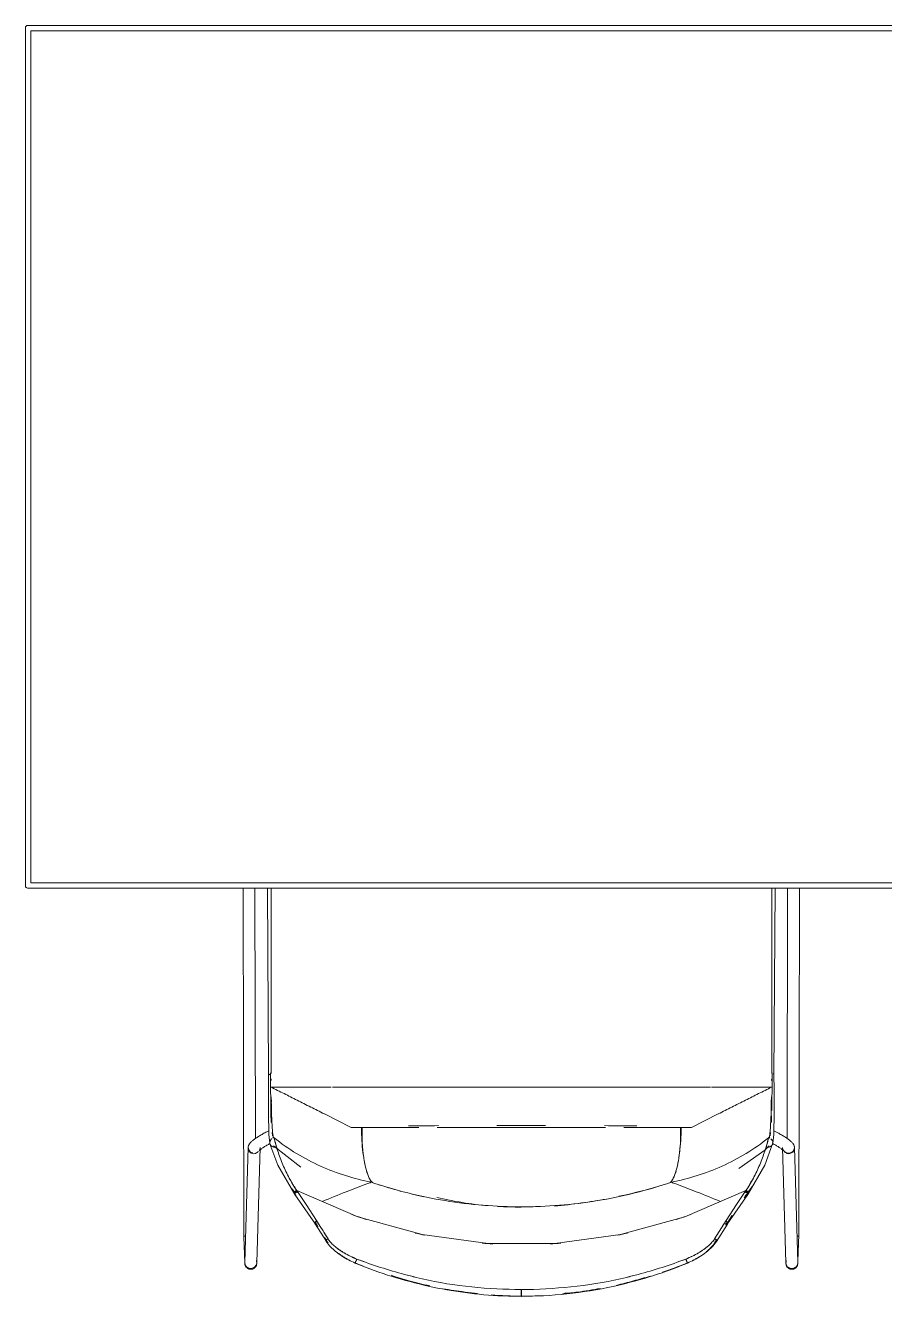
# Model space of a CAD drawing. Header units: millimetres. Extents: x 155927 to 317870, y -36033 to 97293.
# Drawn here: x 200626 to 201423, y 29717 to 30896 of the extents above; entities that cross this region are included whole.
import ezdxf

# ---------------------------------------------------------------- set-up
doc = ezdxf.new("R2010")
doc.units = ezdxf.units.MM
doc.header["$MEASUREMENT"] = 0
doc.layers.add('I-FURN', color=8, linetype='CONTINUOUS', lineweight=9)

msp = doc.modelspace()

# ---------------------------------------------------------------- linework, layer by layer
at = {"layer": 'I-FURN'}
for p, q in [((200625.9, 30893.6), (200625.9, 30097.6)), ((202823.9, 30895.6), (200627.9, 30895.6)), ((200630.9, 30890.6), (200630.9, 30100.6)), ((202820.9, 30890.6), (200630.9, 30890.6)), ((200630.9, 30890.6), (202820.9, 30890.6)), ((200630.9, 30100.6), (200630.9, 30890.6)), ((200630.9, 30100.6), (202820.9, 30100.6)), ((202820.9, 30100.6), (200630.9, 30100.6)), ((200627.9, 30095.6), (202823.9, 30095.6)), ((200827.8, 30095.6), (200828.5, 29772.7)), ((200839.3, 29863.3), (200838.8, 30095.6)), ((200851.5, 29922.6), (200850.5, 30095.6)), ((201320.2, 29921.1), (201321.3, 30095.6)), ((201332.9, 30095.6), (201332.4, 29863.3)), ((201343.2, 29772.7), (201343.9, 30095.6)), ((200851.4, 29908), (200851.5, 29923.1)), ((200851.6, 29922.6), (200851.6, 29922.5)), ((200851.6, 29922.5), (200851.7, 29922.5)), ((200852.1, 29922.7), (200851.7, 29922.7)), ((200851.7, 29922.5), (200852, 29922.4)), ((200852.5, 29922.8), (200852.1, 29922.7)), ((200853.1, 29922.8), (200852.5, 29922.8)), ((200853.2, 29910.8), (200853.1, 29924.2)), ((201318.6, 29924.2), (201318.5, 29910.8)), ((201320, 29921.2), (201319.7, 29921.3)), ((201319.7, 29921), (201320, 29921)), ((201320.3, 29908), (201320.2, 29923.1)), ((201320.2, 29921.1), (201320.2, 29921.2)), ((200851.3, 29892.6), (200851.4, 29908)), ((200853.4, 29898), (200853.2, 29910.8)), ((200860.9, 29911.1), (200909.6, 29911.1)), ((200920.4, 29911.1), (200977.9, 29911.1)), ((200989.2, 29911.1), (201049.4, 29911.1)), ((201056, 29911.1), (201116.1, 29911.1)), ((201122.4, 29911.1), (201182.4, 29911.1)), ((201193.9, 29911.1), (201251.3, 29911.1)), ((201262.2, 29911.1), (201310.8, 29911.1)), ((201318.5, 29910.8), (201318.3, 29898)), ((201320.4, 29892.6), (201320.3, 29908)), ((200853.6, 29886.1), (200853.4, 29898)), ((200854, 29897.1), (200853.9, 29902)), ((201317.9, 29902), (201317.7, 29897.2)), ((201317.7, 29897.2), (201317.7, 29897.1)), ((201318.3, 29898), (201318.2, 29889.3)), ((200851.4, 29883), (200851.3, 29892.6)), ((200853.9, 29878.2), (200853.6, 29886.1)), ((200903, 29886.2), (200900.4, 29887.5)), ((200928.1, 29873.6), (200903.3, 29886.1)), ((201268.4, 29886.1), (201243.6, 29873.6)), ((201318, 29884.3), (201317.8, 29878.3)), ((201320.3, 29883), (201320.4, 29892.6)), ((200851.6, 29871.9), (200851.4, 29883)), ((200851.8, 29867), (200851.6, 29871.9)), ((200990.8, 29873.6), (200928.1, 29873.6)), ((201085.9, 29873.6), (201007.7, 29873.6)), ((201164, 29873.6), (201085.9, 29873.6)), ((201243.6, 29873.6), (201180.9, 29873.6)), ((201320, 29867), (201320.1, 29871.9)), ((201320.1, 29871.9), (201320.3, 29883)), ((200834.8, 29859.8), (200835.3, 29860.2)), ((200835.3, 29860.2), (200835.8, 29860.7)), ((200835.8, 29860.7), (200836.3, 29861.2)), ((200836.3, 29861.2), (200836.9, 29861.6)), ((200836.9, 29861.6), (200837.4, 29862.1)), ((200837.4, 29862.1), (200838, 29862.5)), ((200838, 29862.5), (200838.6, 29863)), ((200838.6, 29863), (200839.3, 29863.4)), ((200839.3, 29863.4), (200840, 29863.9)), ((200840, 29863.9), (200840.7, 29864.4)), ((200840.7, 29864.4), (200841.4, 29864.8)), ((200841.4, 29864.8), (200842.1, 29865.3)), ((200842.1, 29865.3), (200842.9, 29865.8)), ((200842.9, 29865.8), (200843.7, 29866.2)), ((200843.7, 29866.2), (200844.5, 29866.7)), ((200844.5, 29866.7), (200845.4, 29867.2)), ((200845.4, 29867.2), (200846.2, 29867.7)), ((200846.2, 29867.7), (200847.1, 29868.2)), ((200847.1, 29868.2), (200848, 29868.6)), ((200848, 29868.6), (200849, 29869.1)), ((200849, 29869.1), (200849.9, 29869.6)), ((200849.9, 29869.6), (200850.9, 29870.1)), ((200850.9, 29870.1), (200851.9, 29870.5)), ((200852.6, 29858.9), (200851.8, 29867)), ((200852.6, 29860), (200852.9, 29861.2)), ((200852.9, 29861.2), (200853.5, 29862.2)), ((200855.2, 29865.8), (200854.6, 29868.9)), ((200855.9, 29864), (200855.5, 29864.8)), ((201316.3, 29864.8), (201315.8, 29864)), ((201317.1, 29868.9), (201316.6, 29865.8)), ((201318.3, 29862.2), (201318.8, 29861.2)), ((201318.8, 29861.2), (201319.1, 29860)), ((201319.2, 29858.9), (201320, 29867)), ((201320.8, 29870.1), (201319.9, 29870.5)), ((201321.8, 29869.6), (201320.8, 29870.1)), ((201322.7, 29869.1), (201321.8, 29869.6)), ((201323.7, 29868.6), (201322.7, 29869.1)), ((201324.6, 29868.2), (201323.7, 29868.6)), ((201325.5, 29867.7), (201324.6, 29868.2)), ((201326.3, 29867.2), (201325.5, 29867.7)), ((201327.2, 29866.7), (201326.3, 29867.2)), ((201328, 29866.2), (201327.2, 29866.7)), ((201328.8, 29865.8), (201328, 29866.2)), ((201329.6, 29865.3), (201328.8, 29865.8)), ((201330.3, 29864.8), (201329.6, 29865.3)), ((201331.1, 29864.4), (201330.3, 29864.8)), ((201331.8, 29863.9), (201331.1, 29864.4)), ((201332.4, 29863.4), (201331.8, 29863.9)), ((201333.1, 29863), (201332.4, 29863.4)), ((201333.7, 29862.5), (201333.1, 29863)), ((201334.3, 29862.1), (201333.7, 29862.5)), ((201334.9, 29861.6), (201334.3, 29862.1)), ((201335.4, 29861.2), (201334.9, 29861.6)), ((201335.9, 29860.7), (201335.4, 29861.2)), ((201336.4, 29860.2), (201335.9, 29860.7)), ((201336.9, 29859.8), (201336.4, 29860.2)), ((200832.6, 29855.2), (200829.4, 29748.4)), ((200832.8, 29856.7), (200833.1, 29857.5)), ((200833.1, 29857.5), (200833.5, 29858.1)), ((200833.5, 29858.1), (200834, 29858.7)), ((200834, 29858.7), (200834.4, 29859.3)), ((200834.4, 29859.3), (200834.8, 29859.8)), ((200840.4, 29748.1), (200843.6, 29854.9)), ((200842.7, 29852.1), (200842.8, 29852.2)), ((200842.7, 29852.1), (200842.7, 29852.1)), ((200842.8, 29852.2), (200843, 29852.4)), ((200843, 29852.4), (200843.2, 29852.6)), ((200843.2, 29852.6), (200843.4, 29852.8)), ((200843.4, 29852.8), (200843.8, 29853)), ((200843.8, 29853), (200844.1, 29853.3)), ((200844.1, 29853.3), (200844.5, 29853.6)), ((200844.5, 29853.6), (200845, 29854)), ((200845, 29854), (200845.4, 29854.3)), ((200845.4, 29854.3), (200846, 29854.7)), ((200846, 29854.7), (200846.5, 29855)), ((200846.5, 29855), (200847.1, 29855.4)), ((200847.1, 29855.4), (200847.7, 29855.8)), ((200847.7, 29855.8), (200848.4, 29856.2)), ((200848.4, 29856.2), (200849.1, 29856.6)), ((200849.1, 29856.6), (200849.8, 29857.1)), ((200849.8, 29857.1), (200850.6, 29857.5)), ((200850.6, 29857.5), (200851.3, 29857.9)), ((200851.3, 29857.9), (200852.1, 29858.3)), ((200852.1, 29858.3), (200853, 29858.8)), ((200852.9, 29857.8), (200852.6, 29858.9)), ((200852.9, 29857.9), (200852.6, 29858.9)), ((200860, 29838.6), (200852.7, 29858.3)), ((200853.2, 29857.4), (200852.9, 29857.9)), ((200853.6, 29856.9), (200853.2, 29857.4)), ((200854.6, 29856), (200853.6, 29856.9)), ((200855.9, 29855.4), (200854.6, 29856)), ((200857.4, 29855.2), (200855.9, 29855.4)), ((200856, 29856.6), (200881.4, 29836.8)), ((200859, 29855.5), (200857.4, 29855.2)), ((201287.6, 29835.4), (201311.6, 29852.7)), ((201311.6, 29852.7), (201315.7, 29856.6)), ((201311.7, 29838.6), (201319, 29858.3)), ((201312.8, 29855.5), (201314.3, 29855.2)), ((201314.3, 29855.2), (201315.8, 29855.4)), ((201315.8, 29855.4), (201317.1, 29856)), ((201317.1, 29856), (201318.1, 29856.9)), ((201318.1, 29856.9), (201318.5, 29857.4)), ((201318.5, 29857.4), (201318.8, 29857.9)), ((201319.1, 29858.9), (201318.8, 29857.8)), ((201318.8, 29857.9), (201319.2, 29858.9)), ((201319.6, 29858.3), (201318.8, 29858.8)), ((201320.4, 29857.9), (201319.6, 29858.3)), ((201321.2, 29857.5), (201320.4, 29857.9)), ((201321.9, 29857.1), (201321.2, 29857.5)), ((201322.6, 29856.6), (201321.9, 29857.1)), ((201323.3, 29856.2), (201322.6, 29856.6)), ((201324, 29855.8), (201323.3, 29856.2)), ((201324.6, 29855.4), (201324, 29855.8)), ((201325.2, 29855), (201324.6, 29855.4)), ((201325.8, 29854.7), (201325.2, 29855)), ((201326.3, 29854.3), (201325.8, 29854.7)), ((201326.8, 29854), (201326.3, 29854.3)), ((201327.2, 29853.6), (201326.8, 29854)), ((201327.6, 29853.3), (201327.2, 29853.6)), ((201328, 29853), (201327.6, 29853.3)), ((201328.3, 29852.8), (201328, 29853)), ((201328.2, 29854.9), (201331.3, 29748.1)), ((201328.5, 29852.6), (201328.3, 29852.8)), ((201328.7, 29852.4), (201328.5, 29852.6)), ((201328.9, 29852.2), (201328.7, 29852.4)), ((201329, 29852.1), (201328.9, 29852.2)), ((201329, 29852.1), (201329, 29852.1)), ((201337.3, 29859.3), (201336.9, 29859.8)), ((201337.8, 29858.7), (201337.3, 29859.3)), ((201338.2, 29858.1), (201337.8, 29858.7)), ((201338.6, 29857.5), (201338.2, 29858.1)), ((201339, 29856.7), (201338.6, 29857.5)), ((201342.3, 29748.4), (201339.2, 29855.2)), ((200875.8, 29811.5), (200860, 29838.6)), ((201295.9, 29811.5), (201311.7, 29838.6)), ((200875.4, 29813.3), (200875.6, 29813.7)), ((200875.4, 29812.8), (200875.4, 29813.3)), ((200875.4, 29812.3), (200875.4, 29812.8)), ((200877.6, 29814.8), (200875.6, 29811.9)), ((200875.6, 29813.7), (200875.9, 29814.1)), ((200875.9, 29814.1), (200876.3, 29814.4)), ((200876.3, 29814.4), (200876.7, 29814.7)), ((200876.7, 29814.7), (200877.2, 29814.8)), ((200877.2, 29814.8), (200877.6, 29814.8)), ((200877.5, 29813.1), (200877.6, 29814.8)), ((200877.6, 29814.8), (200877.5, 29813.1)), ((200877.6, 29815), (200934.3, 29790.6)), ((200877.6, 29815), (200886.3, 29802.2)), ((200877.6, 29813), (200877.6, 29814.8)), ((200877.6, 29813), (200877.6, 29814.8)), ((201237.4, 29790.7), (201294.1, 29815)), ((201294.1, 29815), (201285.4, 29802.2)), ((201294.9, 29813.6), (201294.1, 29814.8)), ((201294.1, 29814.8), (201294.2, 29813.1)), ((201294.1, 29814.8), (201294.1, 29813)), ((201294.2, 29813.1), (201294.1, 29814.8)), ((201294.1, 29814.8), (201294.1, 29813)), ((201294.1, 29814.8), (201294.6, 29814.8)), ((201294.6, 29814.8), (201295, 29814.7)), ((201295, 29814.7), (201295.5, 29814.4)), ((201296.2, 29811.9), (201295.1, 29813.3)), ((201295.5, 29814.4), (201295.8, 29814.1)), ((201295.8, 29814.1), (201296.1, 29813.7)), ((201296.1, 29813.7), (201296.3, 29813.3)), ((201296.3, 29813.3), (201296.3, 29812.8)), ((201296.3, 29812.8), (201296.3, 29812.3)), ((200875.6, 29811.9), (200875.4, 29812.3)), ((200894.8, 29783.8), (200875.8, 29811.5)), ((200886.3, 29802.2), (200896, 29787.2)), ((201285.4, 29802.2), (201275.8, 29787.2)), ((201276.9, 29783.8), (201295.9, 29811.5)), ((201293.1, 29809.3), (201294.2, 29810.8)), ((201296.3, 29812.3), (201296.2, 29811.9)), ((200934.3, 29790.6), (200993.8, 29774.2)), ((201178, 29774.2), (201237.4, 29790.7)), ((201275.8, 29783.3), (201281.2, 29791.6)), ((200895.9, 29783.3), (200894.6, 29785.3)), ((200894.6, 29784.8), (200894.6, 29784.4)), ((200894.6, 29784.4), (200894.7, 29784)), ((200905, 29767.7), (200894.6, 29784.2)), ((200894.9, 29785.6), (200894.7, 29785.2)), ((200894.7, 29784), (200894.9, 29783.6)), ((200895.2, 29785.9), (200894.9, 29785.6)), ((200894.9, 29783.6), (200895.3, 29783.4)), ((200895.6, 29786.2), (200895.2, 29785.9)), ((200896, 29786.4), (200895.6, 29786.2)), ((200897, 29781.7), (200895.9, 29783.3)), ((200896, 29787.2), (200899.4, 29781.8)), ((200896.4, 29786.5), (200896, 29786.4)), ((200896.1, 29783.1), (200896.2, 29784.6)), ((201275.8, 29787.2), (201265.1, 29770.2)), ((201266.8, 29767.7), (201277, 29783.9)), ((201275.7, 29786.4), (201275.3, 29786.5)), ((201275.4, 29786.6), (201275.8, 29786.5)), ((201275.5, 29784.8), (201275.7, 29783.1)), ((201275.8, 29783.2), (201275.6, 29785)), ((201276.2, 29786.2), (201275.7, 29786.4)), ((201275.8, 29786.5), (201276.2, 29786.3)), ((201276.2, 29786.3), (201276.6, 29786.1)), ((201276.5, 29785.9), (201276.2, 29786.2)), ((201276.8, 29785.6), (201276.5, 29785.9)), ((201276.5, 29783.4), (201276.8, 29783.6)), ((201276.6, 29786.1), (201276.9, 29785.7)), ((201276.9, 29783.8), (201276.6, 29783.5)), ((201277, 29785.2), (201276.8, 29785.6)), ((201276.8, 29783.6), (201277, 29784)), ((201276.9, 29785.7), (201277.1, 29785.3)), ((201277.1, 29784.1), (201276.9, 29783.8)), ((201277.1, 29784.8), (201277, 29785.2)), ((201277, 29784), (201277.1, 29784.4)), ((201277.1, 29785.3), (201277.2, 29784.9)), ((201277.2, 29784.5), (201277.1, 29784.1)), ((200828.7, 29772.8), (200828.5, 29772.8)), ((200828.5, 29771.6), (200828.5, 29772.7)), ((200828.5, 29772.7), (200828.5, 29772.7)), ((200828.6, 29770.5), (200828.5, 29771.6)), ((200828.6, 29772.7), (200829.1, 29772.7)), ((200828.6, 29769.5), (200828.6, 29770.5)), ((200828.6, 29768.4), (200828.6, 29769.5)), ((200828.7, 29767.4), (200828.6, 29768.4)), ((200829.3, 29772.8), (200828.7, 29772.8)), ((200828.7, 29766.4), (200828.7, 29767.4)), ((200828.8, 29765.4), (200828.7, 29766.4)), ((200830.2, 29772.9), (200829.3, 29772.8)), ((200903.1, 29775.8), (200906.6, 29770.2)), ((200906.6, 29766.4), (200903.3, 29771.6)), ((200908.1, 29763.5), (200904.9, 29767.8)), ((200993.8, 29774.2), (201055, 29765.9)), ((201055, 29765.9), (201116.8, 29765.9)), ((201116.8, 29765.9), (201178, 29774.2)), ((201263.6, 29763.5), (201266.8, 29767.8)), ((201265.5, 29770.1), (201265.1, 29770.2)), ((201265.1, 29766.4), (201267.2, 29769.7)), ((201266, 29770), (201265.5, 29770.1)), ((201265.5, 29767.1), (201266, 29767.1)), ((201266.3, 29769.7), (201266, 29770)), ((201266, 29767.1), (201266.3, 29767.3)), ((201266.6, 29769.4), (201266.3, 29769.7)), ((201266.3, 29767.3), (201266.6, 29767.5)), ((201266.9, 29769), (201266.6, 29769.4)), ((201266.6, 29767.5), (201266.9, 29767.9)), ((201267, 29768.6), (201266.9, 29769)), ((201266.9, 29767.9), (201267, 29768.2)), ((201267, 29768.2), (201267, 29768.6)), ((201342.4, 29772.8), (201341.5, 29772.9)), ((201343, 29772.8), (201342.4, 29772.8)), ((201342.6, 29772.7), (201343.1, 29772.7)), ((201343.2, 29772.8), (201343, 29772.8)), ((201343.1, 29768.5), (201343, 29767.5)), ((201343, 29767.5), (201343, 29766.5)), ((201343, 29766.5), (201343, 29765.4)), ((201343.2, 29770.6), (201343.1, 29769.6)), ((201343.1, 29769.6), (201343.1, 29768.5)), ((201343.2, 29772.7), (201343.2, 29771.7)), ((201343.2, 29771.7), (201343.2, 29770.6)), ((200828.8, 29764.4), (200828.8, 29765.4)), ((200828.8, 29763.4), (200828.8, 29764.4)), ((200828.9, 29762.4), (200828.8, 29763.4)), ((200828.9, 29761.5), (200828.9, 29762.4)), ((200828.9, 29760.5), (200828.9, 29761.5)), ((200829, 29759.6), (200828.9, 29760.5)), ((200829, 29758.7), (200829, 29759.6)), ((200829, 29757.9), (200829, 29758.7)), ((200829.1, 29757), (200829, 29757.9)), ((200829.1, 29756.2), (200829.1, 29757)), ((200829.1, 29755.4), (200829.1, 29756.2)), ((200829.1, 29754.7), (200829.1, 29755.4)), ((200829.2, 29754), (200829.1, 29754.7)), ((200829.2, 29753.3), (200829.2, 29754)), ((200913.2, 29758.8), (200908.1, 29763.5)), ((200917.4, 29755.7), (200913.2, 29758.8)), ((200922, 29752.8), (200917.4, 29755.7)), ((201249.7, 29752.8), (201254.4, 29755.7)), ((201254.4, 29755.7), (201258.5, 29758.8)), ((201258.5, 29758.8), (201263.6, 29763.5)), ((201342.6, 29754), (201342.5, 29753.3)), ((201342.7, 29757.1), (201342.6, 29756.3)), ((201342.6, 29756.3), (201342.6, 29755.5)), ((201342.6, 29755.5), (201342.6, 29754.8)), ((201342.6, 29754.8), (201342.6, 29754)), ((201342.8, 29759.7), (201342.7, 29758.8)), ((201342.7, 29758.8), (201342.7, 29757.9)), ((201342.7, 29757.9), (201342.7, 29757.1)), ((201342.9, 29762.5), (201342.8, 29761.5)), ((201342.8, 29761.5), (201342.8, 29760.6)), ((201342.8, 29760.6), (201342.8, 29759.7)), ((201343, 29765.4), (201342.9, 29764.4)), ((201342.9, 29764.4), (201342.9, 29763.4)), ((201342.9, 29763.4), (201342.9, 29762.5)), ((200829.2, 29752.6), (200829.2, 29753.3)), ((200829.2, 29752), (200829.2, 29752.6)), ((200829.3, 29751.4), (200829.2, 29752)), ((200829.3, 29750.9), (200829.3, 29751.4)), ((200829.3, 29750.4), (200829.3, 29750.9)), ((200829.3, 29749.9), (200829.3, 29750.4)), ((200829.3, 29749.5), (200829.3, 29749.9)), ((200829.4, 29749.1), (200829.3, 29749.5)), ((200829.4, 29748.7), (200829.4, 29749.1)), ((200829.4, 29748.4), (200829.4, 29748.7)), ((200829.4, 29748.1), (200829.4, 29748.4)), ((200829.6, 29746.8), (200829.4, 29748.2)), ((200829.4, 29747.9), (200829.4, 29748.1)), ((200829.4, 29748), (200829.4, 29747.8)), ((200829.4, 29747.7), (200829.4, 29747.9)), ((200829.4, 29747.8), (200829.4, 29747.6)), ((200829.4, 29747.5), (200829.4, 29747.7)), ((200829.4, 29747.6), (200829.4, 29747.5)), ((200829.4, 29747.5), (200829.4, 29747.4)), ((200829.4, 29747.4), (200829.4, 29747.5)), ((200829.4, 29747.3), (200829.4, 29747.4)), ((200829.4, 29747.4), (200829.4, 29747.4)), ((200829.4, 29747.4), (200829.4, 29747.4)), ((200829.4, 29747.4), (200829.4, 29747.4)), ((200829.4, 29747.4), (200829.4, 29747.4)), ((200829.4, 29747), (200829.4, 29747.3)), ((200829.5, 29746.8), (200829.4, 29747)), ((200829.5, 29746.6), (200829.5, 29746.8)), ((200829.5, 29746.4), (200829.5, 29746.6)), ((200829.6, 29746.2), (200829.5, 29746.4)), ((200830.1, 29745.5), (200829.6, 29746.8)), ((200829.6, 29746), (200829.6, 29746.2)), ((200829.7, 29745.8), (200829.6, 29746)), ((200829.8, 29745.5), (200829.7, 29745.8)), ((200829.9, 29745.3), (200829.8, 29745.5)), ((200830, 29745.1), (200829.9, 29745.3)), ((200830.1, 29745), (200830, 29745.1)), ((200831, 29744.4), (200830.1, 29745.5)), ((200830.2, 29744.8), (200830.1, 29745)), ((200830.3, 29744.6), (200830.2, 29744.8)), ((200830.4, 29744.4), (200830.3, 29744.6)), ((200830.5, 29744.2), (200830.4, 29744.4)), ((200830.7, 29744), (200830.5, 29744.2)), ((200830.8, 29743.9), (200830.7, 29744)), ((200831, 29743.7), (200830.8, 29743.9)), ((200832.1, 29743.6), (200831, 29744.4)), ((200831.1, 29743.6), (200831, 29743.7)), ((200831.3, 29743.4), (200831.1, 29743.6)), ((200831.5, 29743.3), (200831.3, 29743.4)), ((200831.6, 29743.1), (200831.5, 29743.3)), ((200831.8, 29743), (200831.6, 29743.1)), ((200832, 29742.9), (200831.8, 29743)), ((200832.2, 29742.8), (200832, 29742.9)), ((200833.5, 29743), (200832.1, 29743.6)), ((200832.4, 29742.7), (200832.2, 29742.8)), ((200832.6, 29742.6), (200832.4, 29742.7)), ((200832.8, 29742.5), (200832.6, 29742.6)), ((200833, 29742.4), (200832.8, 29742.5)), ((200833.2, 29742.3), (200833, 29742.4)), ((200833.4, 29742.3), (200833.2, 29742.3)), ((200833.6, 29742.2), (200833.4, 29742.3)), ((200834.9, 29742.9), (200833.5, 29743)), ((200833.8, 29742.2), (200833.6, 29742.2)), ((200834, 29742.1), (200833.8, 29742.2)), ((200834.3, 29742.1), (200834, 29742.1)), ((200834.5, 29742.1), (200834.3, 29742.1)), ((200834.7, 29742.1), (200834.5, 29742.1)), ((200834.9, 29742.1), (200834.7, 29742.1)), ((200836.3, 29743), (200834.9, 29742.9)), ((200835.2, 29742.1), (200835, 29742.1)), ((200835.4, 29742.1), (200835.2, 29742.1)), ((200835.6, 29742.1), (200835.4, 29742.1)), ((200835.8, 29742.1), (200835.6, 29742.1)), ((200836, 29742.2), (200835.8, 29742.1)), ((200836.3, 29742.2), (200836, 29742.2)), ((200837.6, 29743.6), (200836.3, 29743)), ((200836.5, 29742.3), (200836.3, 29742.2)), ((200836.7, 29742.3), (200836.5, 29742.3)), ((200836.9, 29742.4), (200836.7, 29742.3)), ((200837.1, 29742.5), (200836.9, 29742.4)), ((200837.3, 29742.6), (200837.1, 29742.5)), ((200837.5, 29742.7), (200837.3, 29742.6)), ((200837.7, 29742.8), (200837.5, 29742.7)), ((200838.8, 29744.4), (200837.6, 29743.6)), ((200837.9, 29742.9), (200837.7, 29742.8)), ((200838, 29743), (200837.9, 29742.9)), ((200838.2, 29743.2), (200838, 29743)), ((200838.4, 29743.3), (200838.2, 29743.2)), ((200838.6, 29743.4), (200838.4, 29743.3)), ((200838.7, 29743.6), (200838.6, 29743.4)), ((200838.9, 29743.8), (200838.7, 29743.6)), ((200839.7, 29745.6), (200838.8, 29744.4)), ((200839, 29743.9), (200838.9, 29743.8)), ((200839.2, 29744.1), (200839, 29743.9)), ((200839.3, 29744.3), (200839.2, 29744.1)), ((200839.4, 29744.4), (200839.3, 29744.3)), ((200839.6, 29744.6), (200839.4, 29744.4)), ((200839.7, 29744.8), (200839.6, 29744.6)), ((200840.2, 29746.9), (200839.7, 29745.6)), ((200839.8, 29745), (200839.7, 29744.8)), ((200839.9, 29745.2), (200839.8, 29745)), ((200840, 29745.4), (200839.9, 29745.2)), ((200840.1, 29745.6), (200840, 29745.4)), ((200840.2, 29746), (200840.1, 29745.8)), ((200840.1, 29745.8), (200840.1, 29745.6)), ((200840.4, 29748.2), (200840.2, 29746.9)), ((200840.3, 29746.4), (200840.2, 29746.2)), ((200840.2, 29746.2), (200840.2, 29746)), ((200840.3, 29750.3), (200840.3, 29749.8)), ((200840.3, 29749.8), (200840.3, 29749.4)), ((200840.3, 29749.4), (200840.4, 29749.1)), ((200840.4, 29746.9), (200840.3, 29746.7)), ((200840.3, 29746.7), (200840.3, 29746.4)), ((200840.4, 29749.1), (200840.4, 29748.8)), ((200840.4, 29748.8), (200840.4, 29748.5)), ((200840.4, 29748.5), (200840.4, 29748.3)), ((200840.4, 29748.3), (200840.4, 29748.4)), ((200840.4, 29748.3), (200840.4, 29748.1)), ((200840.4, 29748.1), (200840.4, 29748.3)), ((200840.4, 29748.1), (200840.4, 29747.9)), ((200840.4, 29747.9), (200840.4, 29748.1)), ((200840.4, 29747.9), (200840.4, 29747.8)), ((200840.4, 29747.8), (200840.4, 29747.9)), ((200840.4, 29747.8), (200840.4, 29747.5)), ((200840.4, 29747.8), (200840.4, 29747.8)), ((200840.4, 29747.8), (200840.4, 29747.8)), ((200840.4, 29747.8), (200840.4, 29747.8)), ((200840.4, 29747.8), (200840.4, 29747.8)), ((200840.4, 29747.5), (200840.4, 29747.3)), ((200840.4, 29747.3), (200840.4, 29747.1)), ((200840.4, 29747.1), (200840.4, 29746.9)), ((200926.8, 29750.2), (200922, 29752.8)), ((200931.9, 29748.2), (200931.8, 29748)), ((200931.8, 29748), (200931.8, 29747.9)), ((200932, 29748.5), (200931.9, 29748.2)), ((200932.2, 29748.8), (200932, 29748.5)), ((200932.3, 29749.3), (200932.2, 29748.8)), ((200932.5, 29749.7), (200932.3, 29749.3)), ((200932.7, 29750.2), (200932.5, 29749.7)), ((200932.8, 29750.6), (200932.7, 29750.2)), ((200933, 29751), (200932.8, 29750.6)), ((200933.1, 29751.3), (200933, 29751)), ((200933.2, 29751.5), (200933.1, 29751.3)), ((200933.2, 29751.6), (200933.2, 29751.5)), ((201238.5, 29751.5), (201238.5, 29751.6)), ((201238.6, 29751.3), (201238.5, 29751.5)), ((201238.7, 29751), (201238.6, 29751.3)), ((201238.9, 29750.6), (201238.7, 29751)), ((201239, 29750.2), (201238.9, 29750.6)), ((201239.2, 29749.7), (201239, 29750.2)), ((201239.4, 29749.3), (201239.2, 29749.7)), ((201239.6, 29748.8), (201239.4, 29749.3)), ((201239.7, 29748.5), (201239.6, 29748.8)), ((201239.8, 29748.2), (201239.7, 29748.5)), ((201239.9, 29748), (201239.8, 29748.2)), ((201239.9, 29747.9), (201239.9, 29748)), ((201244.9, 29750.2), (201249.7, 29752.8)), ((201331.3, 29748.5), (201331.4, 29748.8)), ((201331.3, 29748.3), (201331.3, 29748.5)), ((201331.3, 29748.4), (201331.3, 29748.2)), ((201331.3, 29748.1), (201331.3, 29748.3)), ((201331.3, 29748.2), (201331.3, 29748)), ((201331.5, 29746.9), (201331.3, 29748.2)), ((201331.3, 29747.9), (201331.3, 29748.1)), ((201331.3, 29748), (201331.3, 29747.9)), ((201331.3, 29747.9), (201331.3, 29747.8)), ((201331.3, 29747.8), (201331.3, 29747.9)), ((201331.3, 29747.7), (201331.3, 29747.8)), ((201331.3, 29747.8), (201331.3, 29747.8)), ((201331.3, 29747.8), (201331.3, 29747.8)), ((201331.3, 29747.8), (201331.3, 29747.8)), ((201331.3, 29747.8), (201331.3, 29747.8)), ((201331.3, 29747.5), (201331.3, 29747.7)), ((201331.3, 29747.3), (201331.3, 29747.5)), ((201331.3, 29747.1), (201331.3, 29747.3)), ((201331.4, 29746.9), (201331.3, 29747.1)), ((201331.4, 29749.9), (201331.4, 29750.3)), ((201331.4, 29749.5), (201331.4, 29749.9)), ((201331.4, 29749.1), (201331.4, 29749.5)), ((201331.4, 29748.8), (201331.4, 29749.1)), ((201331.4, 29746.6), (201331.4, 29746.9)), ((201331.4, 29746.4), (201331.4, 29746.6)), ((201331.5, 29746.2), (201331.4, 29746.4)), ((201332.1, 29745.6), (201331.5, 29746.9)), ((201331.5, 29746), (201331.5, 29746.2)), ((201331.6, 29745.8), (201331.5, 29746)), ((201331.7, 29745.6), (201331.6, 29745.8)), ((201331.8, 29745.4), (201331.7, 29745.6)), ((201331.9, 29745.2), (201331.8, 29745.4)), ((201332, 29745), (201331.9, 29745.2)), ((201332.1, 29744.8), (201332, 29745)), ((201332.9, 29744.4), (201332.1, 29745.6)), ((201332.2, 29744.6), (201332.1, 29744.8)), ((201332.3, 29744.4), (201332.2, 29744.6)), ((201332.4, 29744.2), (201332.3, 29744.4)), ((201332.6, 29744.1), (201332.4, 29744.2)), ((201332.7, 29743.9), (201332.6, 29744.1)), ((201332.9, 29743.7), (201332.7, 29743.9)), ((201334.1, 29743.6), (201332.9, 29744.4)), ((201333, 29743.6), (201332.9, 29743.7)), ((201333.2, 29743.4), (201333, 29743.6)), ((201333.3, 29743.3), (201333.2, 29743.4)), ((201333.5, 29743.2), (201333.3, 29743.3)), ((201333.7, 29743), (201333.5, 29743.2)), ((201333.9, 29742.9), (201333.7, 29743)), ((201334.1, 29742.8), (201333.9, 29742.9)), ((201335.4, 29743), (201334.1, 29743.6)), ((201334.3, 29742.7), (201334.1, 29742.8)), ((201334.5, 29742.6), (201334.3, 29742.7)), ((201334.7, 29742.5), (201334.5, 29742.6)), ((201334.9, 29742.4), (201334.7, 29742.5)), ((201335.1, 29742.3), (201334.9, 29742.4)), ((201335.3, 29742.3), (201335.1, 29742.3)), ((201335.5, 29742.2), (201335.3, 29742.3)), ((201336.8, 29742.9), (201335.4, 29743)), ((201335.7, 29742.2), (201335.5, 29742.2)), ((201335.9, 29742.1), (201335.7, 29742.2)), ((201336.1, 29742.1), (201335.9, 29742.1)), ((201336.4, 29742.1), (201336.1, 29742.1)), ((201336.6, 29742.1), (201336.4, 29742.1)), ((201336.8, 29742.1), (201336.6, 29742.1)), ((201338.3, 29743), (201336.8, 29742.9)), ((201337.1, 29742.1), (201336.9, 29742.1)), ((201337.3, 29742.1), (201337.1, 29742.1)), ((201337.5, 29742.1), (201337.3, 29742.1)), ((201337.8, 29742.1), (201337.5, 29742.1)), ((201338, 29742.2), (201337.8, 29742.1)), ((201338.2, 29742.2), (201338, 29742.2)), ((201338.4, 29742.3), (201338.2, 29742.2)), ((201339.6, 29743.6), (201338.3, 29743)), ((201338.6, 29742.4), (201338.4, 29742.3)), ((201338.8, 29742.4), (201338.6, 29742.4)), ((201339, 29742.5), (201338.8, 29742.4)), ((201339.2, 29742.6), (201339, 29742.5)), ((201339.4, 29742.7), (201339.2, 29742.6)), ((201339.6, 29742.8), (201339.4, 29742.7)), ((201340.7, 29744.4), (201339.6, 29743.6)), ((201339.8, 29742.9), (201339.6, 29742.8)), ((201340, 29743.1), (201339.8, 29742.9)), ((201340.2, 29743.2), (201340, 29743.1)), ((201340.3, 29743.3), (201340.2, 29743.2)), ((201340.5, 29743.5), (201340.3, 29743.3)), ((201340.7, 29743.6), (201340.5, 29743.5)), ((201341.6, 29745.5), (201340.7, 29744.4)), ((201340.8, 29743.8), (201340.7, 29743.6)), ((201341, 29743.9), (201340.8, 29743.8)), ((201341.1, 29744.1), (201341, 29743.9)), ((201341.2, 29744.3), (201341.1, 29744.1)), ((201341.4, 29744.5), (201341.2, 29744.3)), ((201341.5, 29744.7), (201341.4, 29744.5)), ((201341.6, 29744.8), (201341.5, 29744.7)), ((201342.1, 29746.8), (201341.6, 29745.5)), ((201341.7, 29745), (201341.6, 29744.8)), ((201341.8, 29745.2), (201341.7, 29745)), ((201341.9, 29745.4), (201341.8, 29745.2)), ((201342, 29745.6), (201341.9, 29745.4)), ((201342.1, 29746.1), (201342, 29745.8)), ((201342, 29745.8), (201342, 29745.6)), ((201342.3, 29748.2), (201342.1, 29746.8)), ((201342.2, 29746.3), (201342.1, 29746.1)), ((201342.3, 29746.9), (201342.2, 29746.7)), ((201342.2, 29746.7), (201342.2, 29746.5)), ((201342.2, 29746.5), (201342.2, 29746.3)), ((201342.4, 29748.7), (201342.3, 29748.4)), ((201342.3, 29748.4), (201342.3, 29748.1)), ((201342.3, 29748.1), (201342.3, 29747.9)), ((201342.3, 29747.9), (201342.3, 29748)), ((201342.3, 29747.9), (201342.3, 29747.7)), ((201342.3, 29747.7), (201342.3, 29747.9)), ((201342.3, 29747.7), (201342.3, 29747.6)), ((201342.3, 29747.5), (201342.3, 29747.7)), ((201342.3, 29747.6), (201342.3, 29747.4)), ((201342.3, 29747.4), (201342.3, 29747.5)), ((201342.3, 29747.4), (201342.3, 29747.1)), ((201342.3, 29747.4), (201342.3, 29747.4)), ((201342.3, 29747.4), (201342.3, 29747.4)), ((201342.3, 29747.4), (201342.3, 29747.4)), ((201342.3, 29747.4), (201342.3, 29747.4)), ((201342.3, 29747.1), (201342.3, 29746.9)), ((201342.5, 29751.5), (201342.4, 29750.9)), ((201342.4, 29750.9), (201342.4, 29750.4)), ((201342.4, 29750.4), (201342.4, 29749.9)), ((201342.4, 29749.9), (201342.4, 29749.5)), ((201342.4, 29749.5), (201342.4, 29749.1)), ((201342.4, 29749.1), (201342.4, 29748.7)), ((201342.5, 29753.3), (201342.5, 29752.7)), ((201342.5, 29752.7), (201342.5, 29752.1)), ((201342.5, 29752.1), (201342.5, 29751.5)), ((200835, 29742.1), (200834.9, 29742.1)), ((201336.9, 29742.1), (201336.8, 29742.1)), ((201085.6, 29722.8), (201085.6, 29723.2)), ((201085.6, 29722.3), (201085.6, 29722.8)), ((201085.6, 29721.7), (201085.6, 29722.3)), ((201085.6, 29720.9), (201085.6, 29721.7)), ((201085.6, 29720.1), (201085.6, 29720.9)), ((201085.6, 29719.3), (201085.6, 29720.1)), ((201085.6, 29718.6), (201085.6, 29719.3)), ((201085.6, 29717.9), (201085.6, 29718.6)), ((201086.1, 29723.2), (201086.1, 29722.8)), ((201086.1, 29722.8), (201086.1, 29722.3)), ((201086.1, 29722.3), (201086.1, 29721.7)), ((201086.1, 29721.7), (201086.1, 29720.9)), ((201086.1, 29720.9), (201086.1, 29720.1)), ((201086.1, 29720.1), (201086.1, 29719.3)), ((201086.1, 29719.3), (201086.1, 29718.6)), ((201086.1, 29718.6), (201086.1, 29717.9)), ((201085.6, 29717.5), (201085.6, 29717.9)), ((201085.6, 29717.1), (201085.6, 29717.5)), ((201085.6, 29717), (201085.6, 29717.1)), ((201086.1, 29717.9), (201086.1, 29717.5)), ((201086.1, 29717.5), (201086.1, 29717.1)), ((201086.1, 29717.1), (201086.1, 29717))]:
    msp.add_line(p, q, dxfattribs=at)
for centre, start, end in [((200627.9, 30893.6), 90, 180), ((200627.9, 30097.6), 180, 270)]:
    msp.add_arc(centre, 2, start, end, dxfattribs=at)
for centre, major_axis, ratio, start_param, end_param in [((200837.8, 29854.6), (5.08, -2.11), 0.969753, 2.873687, 3.920884), ((200838.1, 29855.1), (5.5, -0.16), 0.969889, 2.648641, 4.481237), ((200837.8, 29854.6), (5.08, -2.11), 0.969753, 3.920884, 5.491681), ((200838.1, 29855.1), (5.5, -0.16), 0.969889, 5.004836, 5.528435), ((200838.1, 29855.1), (5.5, -0.16), 0.969889, 5.790234, 6.052033), ((201333.7, 29855.1), (-5.5, -0.16), 0.969889, 0.234165, 1.540149), ((201333.9, 29854.6), (-5.08, -2.11), 0.969753, 0.267906, 0.529705), ((201333.9, 29854.6), (-5.08, -2.11), 0.969753, 0.791505, 2.362301), ((201333.7, 29855.1), (-5.5, -0.16), 0.969889, 1.540149, 3.634544), ((201333.9, 29854.6), (-5.08, -2.11), 0.969753, 3.147699, 3.409499), ((201333.9, 29854.6), (-5.08, -2.11), 0.969753, 2.362301, 3.141593)]:
    msp.add_ellipse(centre, major_axis=major_axis, ratio=ratio, start_param=start_param, end_param=end_param, dxfattribs=at)
for points, knots in [([(200853.7, 30095.6), (200853.7, 30084.7), (200853.7, 30030.4), (200853.7, 29976.1), (200853.7, 29932.7)], [-0.6164176, -0.6164176, -0.6164176, -0.6164176, -0.5, -0.0351654, -0.0351654, -0.0351654, -0.0351654]), ([(201318.1, 29931.1), (201318.1, 29974.8), (201318.1, 30029.6), (201318.1, 30084.5), (201318.1, 30095.6)], [0.0344067, 0.0344067, 0.0344067, 0.0344067, 0.5, 0.6183716, 0.6183716, 0.6183716, 0.6183716]), ([(200851.7, 29922.9), (200851.6, 29923), (200851.4, 29923.1), (200851.6, 29923.2), (200851.7, 29923.3)], [-0.7, -0.7, -0.7, -0.7, -0.6, -0.4, -0.4, -0.4, -0.4]), ([(201319.7, 29923.5), (201319.8, 29923.4), (201320.1, 29923.3), (201320.3, 29923.1), (201320, 29922.9), (201319.7, 29922.8)], [-0.7, -0.7, -0.7, -0.7, -0.6, -0.4, -0.2, -0.2, -0.2, -0.2]), ([(200903, 29886.2), (200900.9, 29887.3), (200896.8, 29889.4), (200890.5, 29892.5), (200884.2, 29895.7), (200878, 29898.8), (200871.9, 29901.9), (200863.7, 29906), (200857.7, 29909), (200853.7, 29911.1)], [-0.6666667, -0.6666667, -0.6666667, -0.6666667, -0.5833333, -0.5, -0.4166667, -0.3333333, -0.25, -0.1666667, -0.000257, -0.000257, -0.000257, -0.000257]), ([(201318, 29911.1), (201314, 29909), (201308, 29906), (201299.9, 29901.9), (201293.7, 29898.8), (201287.5, 29895.7), (201281.2, 29892.5), (201275, 29889.4), (201270.8, 29887.3), (201268.7, 29886.2)], [-0.999743, -0.999743, -0.999743, -0.999743, -0.8333333, -0.75, -0.6666667, -0.5833333, -0.5, -0.4166667, -0.3333333, -0.3333333, -0.3333333, -0.3333333]), ([(200853.9, 29900.8), (200853.9, 29898.9), (200854, 29895.4), (200854.1, 29890.1), (200854.2, 29885.2), (200854.4, 29880.7), (200854.6, 29876.5), (200854.8, 29873), (200855.1, 29869.9), (200855.3, 29867.5), (200855.6, 29865.7), (200855.9, 29864.3), (200856.2, 29864.1), (200856.3, 29864.1)], [0.25, 0.25, 0.25, 0.25, 0.3125, 0.375, 0.4375, 0.5, 0.5625, 0.625, 0.6875, 0.75, 0.8125, 0.875, 0.9696726, 0.9696726, 0.9696726, 0.9696726]), ([(201315.4, 29864), (201315.5, 29864), (201315.8, 29864.3), (201316.1, 29865.7), (201316.4, 29867.5), (201316.6, 29869.9), (201316.9, 29873), (201317.1, 29876.5), (201317.4, 29882.1), (201317.6, 29888.4), (201317.7, 29895.4), (201317.8, 29898.9), (201317.8, 29900.8)], [-0.9696726, -0.9696726, -0.9696726, -0.9696726, -0.875, -0.8125, -0.75, -0.6875, -0.625, -0.5625, -0.5, -0.375, -0.3125, -0.25, -0.25, -0.25, -0.25]), ([(200944.1, 29828.1), (200943.7, 29829.3), (200942.4, 29832.8), (200940.5, 29839.9), (200938.9, 29850.1), (200937.8, 29861.5), (200937.6, 29869.5), (200937.5, 29873.6)], [-0.7612379, -0.7612379, -0.7612379, -0.7612379, -0.6666667, -0.5, -0.3333333, -0.1666667, 0, 0, 0, 0]), ([(200939.7, 29845.8), (200939.4, 29847.7), (200938.9, 29852), (200938.4, 29857.8), (200938.2, 29863), (200938.1, 29867.8), (200938.1, 29871.3), (200938.2, 29873.6)], [0.5892526, 0.5892526, 0.5892526, 0.5892526, 0.6785714, 0.7857143, 0.8392857, 0.8928571, 0.9851475, 0.9851475, 0.9851475, 0.9851475]), ([(201063.3, 29875.5), (201070.8, 29875.5), (201085.9, 29875.5), (201100.9, 29875.5), (201108.4, 29875.5)], [-0.5757065, -0.5757065, -0.5757065, -0.5757065, -0.5, -0.4241652, -0.4241652, -0.4241652, -0.4241652]), ([(201234.2, 29873.6), (201234.2, 29869.5), (201233.9, 29861.5), (201232.8, 29850.1), (201231.2, 29840), (201229.3, 29832.8), (201228.1, 29829.3), (201227.6, 29828.1)], [-1, -1, -1, -1, -0.8333333, -0.6666667, -0.5, -0.3333333, -0.2385765, -0.2385765, -0.2385765, -0.2385765]), ([(201232, 29845.8), (201232.4, 29848.4), (201233.1, 29854.3), (201233.7, 29863.9), (201233.6, 29870.5), (201233.6, 29873.6)], [-0.4106729, -0.4106729, -0.4106729, -0.4106729, -0.2857143, -0.1428571, -0.0148421, -0.0148421, -0.0148421, -0.0148421]), ([(200854.3, 29863.1), (200854.2, 29863), (200853.6, 29862.5), (200853, 29861.5), (200852.6, 29860.2), (200852.7, 29859.3), (200852.7, 29859)], [-0.8461538, -0.8461538, -0.8461538, -0.8461538, -0.8076923, -0.7115385, -0.6153846, -0.5384615, -0.5384615, -0.5384615, -0.5384615]), ([(200856.5, 29864.1), (200857.5, 29860), (200859.8, 29851.7), (200864.5, 29839), (200869.3, 29828.9), (200872.5, 29823.2), (200873.5, 29821.4)], [-1, -1, -1, -1, -0.75, -0.5, -0.25, -0.1405219, -0.1405219, -0.1405219, -0.1405219]), ([(201315.3, 29864.1), (201314.3, 29860), (201311.9, 29851.7), (201307.4, 29839.6), (201303.8, 29831.9), (201302, 29828.4)], [0, 0, 0, 0, 0.25, 0.5, 0.7150194, 0.7150194, 0.7150194, 0.7150194]), ([(200864.7, 29839), (200863, 29843.2), (200860.6, 29849.3), (200859, 29855.2), (200858.5, 29856.9)], [-0.4999815, -0.4999815, -0.4999815, -0.4999815, -0.25, -0.1451812, -0.1451812, -0.1451812, -0.1451812]), ([(201313.3, 29856.9), (201312.8, 29855.2), (201311, 29849.2), (201308.7, 29843.3), (201307, 29839)], [0.1451812, 0.1451812, 0.1451812, 0.1451812, 0.25, 0.4999815, 0.4999815, 0.4999815, 0.4999815]), ([(200877.6, 29814.8), (200875.1, 29818.7), (200870.4, 29826.6), (200866.5, 29834.9), (200864.7, 29839)], [-0.9999613, -0.9999613, -0.9999613, -0.9999613, -0.75, -0.5, -0.5, -0.5, -0.5]), ([(201307, 29839), (201305.2, 29834.9), (201301.3, 29826.6), (201296.6, 29818.7), (201294.1, 29814.8)], [0.5, 0.5, 0.5, 0.5, 0.75, 0.9999613, 0.9999613, 0.9999613, 0.9999613]), ([(200948.1, 29822.3), (200947.2, 29822.9), (200945.9, 29824.5), (200944.6, 29827), (200944.1, 29828.2)], [0, 0, 0, 0, 0.1428571, 0.2383899, 0.2383899, 0.2383899, 0.2383899]), ([(200946.7, 29823.4), (200946.2, 29824.1), (200945.4, 29825.3), (200944.7, 29826.8), (200944.5, 29827.4)], [-0.9192182, -0.9192182, -0.9192182, -0.9192182, -0.8333333, -0.7815042, -0.7815042, -0.7815042, -0.7815042]), ([(201223.7, 29822.3), (201224.3, 29822.8), (201225.5, 29824.1), (201226.8, 29826.4), (201227.5, 29827.9), (201227.6, 29828.2)], [-1, -1, -1, -1, -0.8928571, -0.7857143, -0.7614523, -0.7614523, -0.7614523, -0.7614523]), ([(201227.3, 29827.4), (201227, 29826.8), (201226.3, 29825.3), (201225.5, 29824.2), (201225, 29823.5)], [-0.2182214, -0.2182214, -0.2182214, -0.2182214, -0.1666667, -0.0806272, -0.0806272, -0.0806272, -0.0806272]), ([(201302, 29828.4), (201301.7, 29827.8), (201300.3, 29825), (201298.7, 29822.4), (201297.4, 29820.3)], [0.7152176, 0.7152176, 0.7152176, 0.7152176, 0.75, 0.8847092, 0.8847092, 0.8847092, 0.8847092]), ([(200901.2, 29804.9), (200908.6, 29808), (200922.4, 29813.7), (200936.2, 29818.9), (200942.5, 29821.2)], [-0.9812423, -0.9812423, -0.9812423, -0.9812423, -0.5, -0.0894127, -0.0894127, -0.0894127, -0.0894127]), ([(200946.7, 29822.8), (200957.9, 29819), (200980.5, 29812.4), (201026.8, 29802.9), (201085.9, 29798.1), (201144.9, 29802.9), (201191.2, 29812.4), (201213.8, 29819), (201225, 29822.8)], [0, 0, 0, 0, 0.125, 0.25, 0.5, 0.75, 0.875, 1, 1, 1, 1]), ([(201229.2, 29821.3), (201235.5, 29818.9), (201249.3, 29813.7), (201263.1, 29808), (201270.5, 29804.9)], [-0.9105873, -0.9105873, -0.9105873, -0.9105873, -0.5, -0.0187537, -0.0187537, -0.0187537, -0.0187537]), ([(201294.1, 29814.8), (201294.3, 29814.8), (201294.6, 29814.8), (201295.2, 29814.6), (201295.6, 29814.2), (201296.1, 29813.7), (201296.4, 29812.8), (201296.2, 29811.9), (201295.8, 29811.3), (201295.2, 29810.8), (201294.7, 29810.7), (201294.3, 29810.7)], [-1, -1, -1, -1, -0.916667, -0.833333, -0.75, -0.666667, -0.5, -0.333333, -0.25, -0.166667, 0, 0, 0, 0]), ([(200875.6, 29811.9), (200875.7, 29811.7), (200875.9, 29811.3), (200876.4, 29810.9), (200876.8, 29810.8), (200876.9, 29810.8)], [-1, -1, -1, -1, -0.7, -0.4, -0.2, -0.2, -0.2, -0.2]), ([(201164.7, 29807.2), (201157.1, 29805.8), (201141.1, 29803.4), (201125, 29801.4), (201116.6, 29800.5)], [-0.7825093, -0.7825093, -0.7825093, -0.7825093, -0.7, -0.609839, -0.609839, -0.609839, -0.609839]), ([(201294.3, 29810.7), (201294.8, 29810.7), (201295.4, 29810.9), (201295.9, 29811.5), (201296.1, 29811.7), (201296.2, 29811.9)], [-1, -1, -1, -1, -0.4, -0.2, 0, 0, 0, 0]), ([(201229.8, 29788.3), (201233, 29789.3), (201237.5, 29790.8), (201241.9, 29792.5), (201243.3, 29793.1)], [-0.11702564, -0.11702564, -0.11702564, -0.11702564, -0.09090909, -0.07954338, -0.07954338, -0.07954338, -0.07954338]), ([(200894.5, 29785.6), (200894.5, 29785.7), (200894.7, 29786), (200895, 29786.3), (200895.5, 29786.7), (200895.9, 29786.8), (200896.2, 29786.8)], [-0.4166667, -0.4166667, -0.4166667, -0.4166667, -0.3333333, -0.25, -0.1666667, 0, 0, 0, 0]), ([(200906.6, 29770.2), (200904.8, 29773.1), (200901.3, 29778.8), (200897.9, 29784.2), (200896.2, 29786.8)], [0.0046069, 0.0046069, 0.0046069, 0.0046069, 0.5, 1, 1, 1, 1]), ([(201275.4, 29786.6), (201273.7, 29784), (201270.4, 29778.7), (201266.9, 29773.1), (201265.1, 29770.2)], [0, 0, 0, 0, 0.5, 0.9997644, 0.9997644, 0.9997644, 0.9997644]), ([(200828.6, 29772.8), (200828.6, 29772.8), (200828.6, 29772.8), (200828.5, 29772.8), (200828.5, 29772.8), (200828.5, 29772.7)], [-0.55555556, -0.55555556, -0.55555556, -0.55555556, -0.54861111, -0.51388889, -0.48915497, -0.48915497, -0.48915497, -0.48915497]), ([(200904.8, 29768.2), (200904.7, 29768.4), (200904.7, 29768.8), (200905, 29769.3), (200905.4, 29769.7), (200905.8, 29770), (200906.2, 29770.2), (200906.5, 29770.2), (200906.6, 29770.2)], [-0.5833333, -0.5833333, -0.5833333, -0.5833333, -0.5, -0.3333333, -0.25, -0.1666667, -0.0833333, 0, 0, 0, 0]), ([(200906.7, 29770.1), (200906.4, 29770.1), (200905.9, 29770), (200905.4, 29769.7), (200905.1, 29769.3), (200904.9, 29769), (200904.8, 29768.6), (200904.8, 29768.3), (200904.8, 29768.2)], [-1, -1, -1, -1, -0.8333333, -0.75, -0.6666667, -0.5833333, -0.5, -0.4166667, -0.4166667, -0.4166667, -0.4166667]), ([(200933.2, 29751.6), (200931.2, 29752.4), (200928.1, 29753.7), (200924.3, 29755.7), (200921.5, 29757.3), (200918.9, 29758.9), (200916.5, 29760.5), (200914.3, 29762.2), (200911.6, 29764.4), (200908.8, 29767.2), (200907.2, 29769.2), (200906.6, 29770.2)], [0, 0, 0, 0, 0.166667, 0.25, 0.333333, 0.416667, 0.5, 0.583333, 0.666667, 0.833333, 1, 1, 1, 1]), ([(201265.1, 29770.2), (201264.5, 29769.2), (201262.9, 29767.2), (201260.1, 29764.4), (201257.4, 29762.2), (201255.2, 29760.5), (201252.8, 29758.9), (201250.2, 29757.3), (201247.5, 29755.7), (201245, 29754.4), (201243.4, 29753.7), (201242.7, 29753.4)], [0, 0, 0, 0, 0.1666667, 0.3333333, 0.4166667, 0.5, 0.5833333, 0.6666667, 0.75, 0.8333333, 0.8844325, 0.8844325, 0.8844325, 0.8844325]), ([(201257.6, 29758.5), (201258.2, 29759), (201259.5, 29760.1), (201261.2, 29761.7), (201263.3, 29763.9), (201264.5, 29765.4), (201265.1, 29766.4)], [0.594049, 0.594049, 0.594049, 0.594049, 0.6666667, 0.75, 0.8333333, 1, 1, 1, 1]), ([(201265.1, 29770.2), (201265.3, 29770.2), (201265.5, 29770.2), (201266, 29770), (201266.3, 29769.7), (201266.8, 29769.3), (201267, 29768.6), (201267, 29768), (201266.7, 29767.5), (201266.4, 29767.3), (201266, 29767.1), (201265.7, 29767.1), (201265.6, 29767.1)], [-1, -1, -1, -1, -0.916667, -0.833333, -0.75, -0.666667, -0.5, -0.333333, -0.25, -0.166667, -0.083333, 0, 0, 0, 0]), ([(201342.6, 29772.7), (201342.6, 29772.7), (201342.8, 29772.7), (201343.1, 29772.7), (201343.2, 29772.7), (201343.2, 29772.7)], [-0.6666667, -0.6666667, -0.6666667, -0.6666667, -0.6527778, -0.5833333, -0.5555556, -0.5555556, -0.5555556, -0.5555556]), ([(200915.3, 29757.3), (200916.7, 29756.2), (200919.9, 29754), (200925.5, 29750.7), (200929.6, 29748.8), (200931.8, 29747.9)], [-0.4938391, -0.4938391, -0.4938391, -0.4938391, -0.3333333, -0.1666667, 0, 0, 0, 0]), ([(200916.6, 29756.6), (200917.4, 29756), (200919, 29754.9), (200921.5, 29753.2), (200924.3, 29751.6), (200928.1, 29749.5), (200931.2, 29748.1), (200933.2, 29747.2)], [0.5, 0.5, 0.5, 0.5, 0.5833333, 0.6666667, 0.75, 0.8333333, 1, 1, 1, 1]), ([(200933.2, 29751.6), (200931.2, 29752.4), (200927, 29754.2), (200923.4, 29756.2), (200921.5, 29757.3)], [-0.9999135, -0.9999135, -0.9999135, -0.9999135, -0.8333333, -0.6666667, -0.6666667, -0.6666667, -0.6666667]), ([(201250.2, 29757.3), (201248.4, 29756.2), (201244.6, 29754.2), (201240.6, 29752.4), (201238.5, 29751.6)], [0.6666667, 0.6666667, 0.6666667, 0.6666667, 0.8333333, 0.9999135, 0.9999135, 0.9999135, 0.9999135]), ([(201257.9, 29758.5), (201258.9, 29759.3), (201260.4, 29760.6), (201261.5, 29761.9), (201261.9, 29762.3)], [0.5492901, 0.5492901, 0.5492901, 0.5492901, 0.6666667, 0.7441692, 0.7441692, 0.7441692, 0.7441692]), ([(200931.8, 29747.9), (200931.8, 29747.9), (200931.8, 29747.9), (200931.9, 29748.2), (200932, 29748.5), (200932.2, 29749), (200932.5, 29749.7), (200932.8, 29750.5), (200933, 29751), (200933.1, 29751.3), (200933.2, 29751.5), (200933.2, 29751.6), (200933.2, 29751.6)], [-1, -1, -1, -1, -0.916667, -0.833333, -0.75, -0.666667, -0.5, -0.333333, -0.25, -0.166667, -0.083333, 0, 0, 0, 0]), ([(200933.2, 29747.2), (200944, 29742.8), (200965.8, 29735), (201010.7, 29723), (201059.7, 29716.5), (201112, 29717.1), (201155.2, 29722.3), (201197.7, 29732.2), (201225, 29741.7), (201238.5, 29747.2)], [0, 0, 0, 0, 0.111111, 0.222222, 0.444444, 0.583333, 0.722222, 0.861111, 1, 1, 1, 1]), ([(201238.5, 29747.2), (201240.6, 29748.1), (201243.6, 29749.5), (201247.4, 29751.6), (201249.3, 29752.7), (201250.1, 29753.2)], [0, 0, 0, 0, 0.1666667, 0.25, 0.3333333, 0.3333333, 0.3333333, 0.3333333]), ([(201238.5, 29751.6), (201238.5, 29751.6), (201238.6, 29751.4), (201238.7, 29751), (201238.9, 29750.5), (201239.2, 29749.7), (201239.5, 29749), (201239.7, 29748.5), (201239.8, 29748.1), (201239.9, 29747.9), (201239.9, 29747.9)], [-1, -1, -1, -1, -0.833333, -0.75, -0.666667, -0.5, -0.333333, -0.25, -0.166667, 0, 0, 0, 0]), ([(201001, 29726.7), (200994.5, 29728.1), (200982.4, 29730.9), (200970.6, 29734.7), (200965.1, 29736.5)], [0.5416307, 0.5416307, 0.5416307, 0.5416307, 0.6666667, 0.7775097, 0.7775097, 0.7775097, 0.7775097]), ([(200977.4, 29737.3), (200979.3, 29736.9), (200982.9, 29735.9), (200986.5, 29735), (200988.3, 29734.6)], [0.29718056, 0.29718056, 0.29718056, 0.29718056, 0.33333333, 0.36907718, 0.36907718, 0.36907718, 0.36907718]), ([(201205.4, 29735.7), (201200.3, 29734.2), (201189.8, 29731.3), (201179.3, 29728.5), (201174, 29727.2)], [-0.7681843, -0.7681843, -0.7681843, -0.7681843, -0.6666667, -0.5624253, -0.5624253, -0.5624253, -0.5624253]), ([(201183.4, 29734.6), (201185.2, 29735), (201188.8, 29735.9), (201192.5, 29736.9), (201194.3, 29737.4)], [-0.36909277, -0.36909277, -0.36909277, -0.36909277, -0.33333333, -0.29717322, -0.29717322, -0.29717322, -0.29717322]), ([(201159.2, 29724.4), (201152.3, 29723.1), (201140.7, 29721), (201129.1, 29720), (201124.4, 29719.7)], [-0.4674161, -0.4674161, -0.4674161, -0.4674161, -0.3333333, -0.245436, -0.245436, -0.245436, -0.245436])]:
    msp.add_open_spline(points, degree=3, knots=knots, dxfattribs=at)
for points in [[(201318.1, 30073.4), (201318.1, 30068.8), (201318.1, 30064.2), (201318.1, 30059.6)], [(200853.7, 30060.4), (200853.7, 30063.6), (200853.7, 30066.7), (200853.7, 30069.9)], [(200853.7, 29923.5), (200853.7, 29927.6), (200853.7, 29931.7), (200853.7, 29935.8)], [(201318.1, 29934.1), (201318.1, 29930.5), (201318.1, 29927), (201318.1, 29923.5)], [(200853.7, 29918.6), (200853.7, 29918.2), (200853.7, 29917.7), (200853.7, 29917.3)], [(200853.7, 29911.1), (200856.3, 29911.1), (200858.9, 29911.1), (200861.6, 29911.1)], [(200920.4, 29911.1), (200917.1, 29911.1), (200913.9, 29911.1), (200910.6, 29911.1)], [(200989.2, 29911.1), (200985.4, 29911.1), (200981.7, 29911.1), (200977.9, 29911.1)], [(201056, 29911.1), (201053.8, 29911.1), (201051.6, 29911.1), (201049.5, 29911.1)], [(201122.4, 29911.1), (201120.1, 29911.1), (201117.8, 29911.1), (201115.6, 29911.1)], [(201193.9, 29911.1), (201190.1, 29911.1), (201186.3, 29911.1), (201182.5, 29911.1)], [(201261.2, 29911.1), (201257.9, 29911.1), (201254.6, 29911.1), (201251.3, 29911.1)], [(201310.1, 29911.1), (201312.8, 29911.1), (201315.5, 29911.1), (201318, 29911.1)], [(201318, 29917.3), (201318, 29917.8), (201318, 29918.2), (201318.1, 29918.6)], [(200981.2, 29875.1), (200990.4, 29875.2), (200999.6, 29875.2), (201008.9, 29875.3)], [(201162.9, 29875.3), (201173, 29875.2), (201183.1, 29875.1), (201193.1, 29875.1)], [(200856.5, 29864.1), (200856.1, 29864), (200855.7, 29863.9), (200855.3, 29863.7)], [(200858.4, 29856.9), (200857.7, 29859.3), (200857, 29861.7), (200856.5, 29864.1)], [(200946.6, 29822.8), (200938.5, 29824.4), (200922.7, 29828.5), (200899.5, 29837.3), (200877.1, 29849), (200863.2, 29858.7), (200856.5, 29864.1)], [(201315.3, 29864.1), (201308.5, 29858.7), (201294.6, 29849), (201272.3, 29837.3), (201249, 29828.5), (201233.2, 29824.4), (201225.2, 29822.8)], [(201315.3, 29864.1), (201314.7, 29861.7), (201314.1, 29859.3), (201313.3, 29856.9)], [(201316.4, 29863.7), (201316, 29863.9), (201315.7, 29864), (201315.3, 29864.1)], [(201319, 29859), (201319.1, 29859.7), (201319, 29861.2), (201318.1, 29862.7), (201317.4, 29863.1)], [(200941, 29838.6), (200940.7, 29840), (200940.4, 29841.5), (200940.1, 29843)], [(201230.8, 29838.6), (201231.1, 29840), (201231.3, 29841.5), (201231.6, 29843)], [(200943, 29831.2), (200942.7, 29831.8), (200942.5, 29832.5), (200942.4, 29833.1)], [(201228.8, 29831.2), (201229, 29831.9), (201229.2, 29832.5), (201229.4, 29833.1)], [(200876.1, 29812.5), (200875.2, 29813.9), (200874.2, 29815.4), (200873.3, 29816.8)], [(200875.4, 29818.4), (200876.1, 29817.2), (200876.9, 29816), (200877.6, 29814.8)], [(200876.9, 29810.8), (200876.7, 29810.8), (200876.3, 29811), (200875.9, 29811.3), (200875.6, 29811.7), (200875.4, 29812.2), (200875.4, 29812.8), (200875.5, 29813.3), (200875.7, 29813.8), (200876.1, 29814.2), (200876.6, 29814.6), (200877.1, 29814.8), (200877.5, 29814.8), (200877.6, 29814.8)], [(200946.6, 29822.8), (200945.2, 29822.2), (200943.9, 29821.7), (200942.6, 29821.2)], [(200995.5, 29809.4), (200980.8, 29812.5), (200966.3, 29816.5), (200952, 29821)], [(201219.7, 29821), (201205.4, 29816.4), (201190.9, 29812.8), (201176.2, 29809.8)], [(201229.1, 29821.2), (201227.8, 29821.7), (201226.5, 29822.2), (201225.2, 29822.8)], [(201297, 29819.4), (201296, 29817.9), (201295.1, 29816.3), (201294.1, 29814.8)], [(201294.2, 29810.6), (201296.2, 29813.3), (201298, 29816), (201299.7, 29818.8)], [(201055.1, 29801.1), (201039, 29802.2), (201023.2, 29805.2), (201007.6, 29808.8)], [(201294.3, 29810.7), (201293.8, 29809.9), (201293.2, 29809.1), (201292.6, 29808.3)], [(200928.5, 29793), (200932.9, 29791.3), (200937.4, 29789.8), (200941.9, 29788.3)], [(201108, 29800.6), (201093.2, 29799.8), (201078.4, 29799.3), (201063.7, 29800.4)], [(201281.5, 29792), (201279.7, 29789.2), (201277.8, 29786.3), (201275.8, 29783.4)], [(200895, 29783.7), (200894.9, 29783.8), (200894.7, 29784), (200894.5, 29784.3), (200894.4, 29784.6), (200894.4, 29784.7)], [(200895.9, 29783.4), (200895.5, 29784), (200895, 29784.7), (200894.6, 29785.4)], [(200895.9, 29783.4), (200896.3, 29782.8), (200896.7, 29782.2), (200897.1, 29781.5)], [(200828.5, 29772.7), (200828.6, 29772.7), (200828.7, 29772.7), (200829, 29772.7), (200829.1, 29772.7)], [(200903.3, 29771.7), (200904.3, 29770.2), (200905.2, 29768.6), (200906.2, 29767)], [(200987.4, 29775.6), (200990.4, 29775), (200993.5, 29774.3), (200996.5, 29773.7)], [(201049.4, 29766.3), (201052.7, 29766), (201056, 29765.8), (201059.3, 29765.6)], [(201112.5, 29765.6), (201115.8, 29765.8), (201119.1, 29766), (201122.4, 29766.3)], [(201175.2, 29773.7), (201178.3, 29774.3), (201181.3, 29775), (201184.3, 29775.7)], [(201265.5, 29767.1), (201265.8, 29767.6), (201266.1, 29768), (201266.4, 29768.5)], [(201343.2, 29772.7), (201343.2, 29772.8), (201343.2, 29772.8), (201343.1, 29772.8)], [(200921.5, 29757.3), (200918, 29759.4), (200914.5, 29761.7), (200912.3, 29763.9)], [(201239.9, 29747.9), (201242.1, 29748.8), (201246.2, 29750.7), (201250, 29752.9), (201251.8, 29754)], [(201259.4, 29763.9), (201256.9, 29761.7), (201253.7, 29759.4), (201250.2, 29757.3)], [(200933.2, 29747.3), (200932.7, 29747.5), (200932.3, 29747.7), (200931.8, 29747.9)], [(200933.2, 29751.6), (200947.7, 29746), (200962.5, 29741.3), (200977.4, 29737.3)], [(200939.7, 29749.2), (200937.5, 29750), (200935.4, 29750.8), (200933.2, 29751.6)], [(200940.5, 29744.5), (200938.1, 29745.4), (200935.6, 29746.4), (200933.2, 29747.3)], [(201194.3, 29737.3), (201209.3, 29741.3), (201224, 29746), (201238.5, 29751.6)], [(201238.5, 29747.3), (201231.3, 29744.5), (201224.1, 29741.9), (201216.8, 29739.5)], [(201238.5, 29751.6), (201237.4, 29751.2), (201236.3, 29750.7), (201235.1, 29750.3)], [(201241.9, 29753), (201240.8, 29752.5), (201239.6, 29752), (201238.5, 29751.6)], [(201239.9, 29747.9), (201239.4, 29747.7), (201239, 29747.5), (201238.5, 29747.3)], [(200988.4, 29734.6), (200984.7, 29735.5), (200981, 29736.3), (200977.4, 29737.3)], [(200988.4, 29734.6), (201003.4, 29731.1), (201018.6, 29727.9), (201034, 29726.4)], [(201137.8, 29726.4), (201153.1, 29728.3), (201168.5, 29730.6), (201183.4, 29734.5)], [(201194.3, 29737.3), (201190.7, 29736.4), (201187, 29735.5), (201183.4, 29734.6)], [(201033.5, 29721), (201026.6, 29721.9), (201019.8, 29722.9), (201013, 29724)], [(201045.2, 29719.5), (201041.4, 29719.9), (201037.6, 29720.4), (201033.8, 29720.9)], [(201034.1, 29726.4), (201049.5, 29724.5), (201065, 29723.7), (201080.4, 29723.4)], [(201093.6, 29723.3), (201089, 29723.2), (201084.3, 29723.3), (201079.7, 29723.4)], [(201080.5, 29723.3), (201082.4, 29723.3), (201084.2, 29723.3), (201086.1, 29723.3)], [(201085.6, 29723.3), (201087.5, 29723.3), (201089.4, 29723.3), (201091.2, 29723.3)], [(201091.3, 29723.3), (201106.8, 29723.5), (201122.2, 29724.8), (201137.6, 29726.4)], [(201086.1, 29717), (201076.6, 29717.2), (201067.2, 29717.6), (201057.8, 29718.3)], [(201102.7, 29717.6), (201097, 29717.3), (201091.3, 29717.1), (201085.6, 29717)]]:
    msp.add_open_spline(points, degree=3, dxfattribs=at)

doc.saveas('drawing.dxf')
